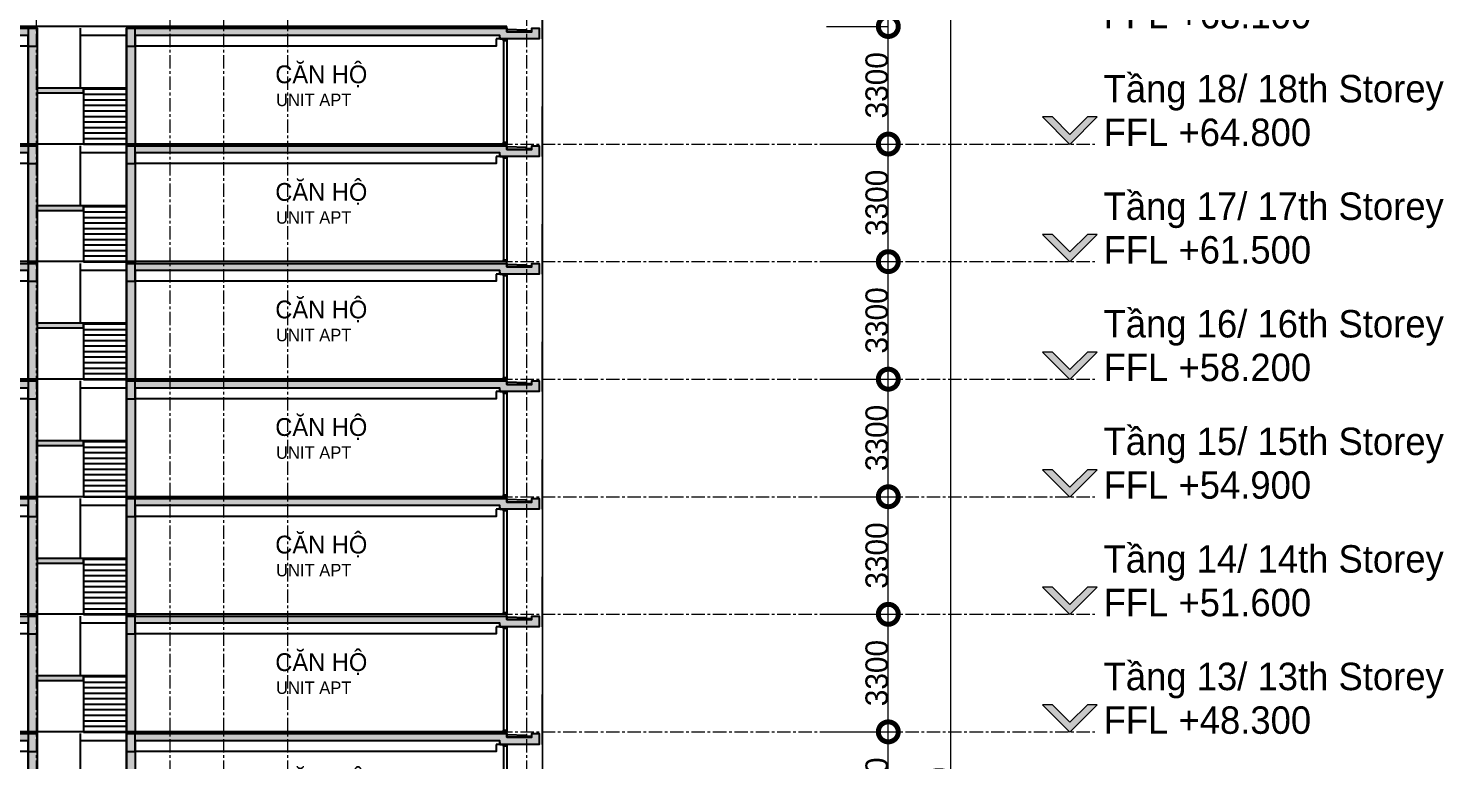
# Model space of a CAD drawing. Header units: millimetres. Extents: x -100356 to 314685, y 446 to 1273965.
# Drawn here: x 118527 to 158228, y 212576 to 233136 of the extents above; entities that cross this region are included whole.
import ezdxf
from ezdxf.xclip import XClip

# ---------------------------------------------------------------- set-up
doc = ezdxf.new("R2010")
doc.units = ezdxf.units.MM
doc.header["$XCLIPFRAME"] = 2
doc.linetypes.add('20180221 BF$0$Core - tb$0$HIDDEN', pattern=[0.375, 0.25, -0.125])
doc.linetypes.add('section$0$CENTER', pattern=[2, 1.25, -0.25, 0.25, -0.25])
doc.layers.get('DEFPOINTS').update_dxf_attribs({"lineweight": 13})
for name, color, linetype, lineweight in [('@ color hatch', 7, 'Continuous', 13), ('Hatch-wall', 251, 'Continuous', 5), ('section$0$A-_ANOT----_D', 7, 'Continuous', 5), ('section$0$A-_FLORLEVL_E', 7, 'Continuous', 5), ('section$0$A-_WALL----_H', 1, 'Continuous', 18), ('section$0$NKC_TRUC', 8, 'section$0$CENTER', 13), ('section$0$S-_STRC----_E', 7, 'Continuous', 9)]:
    doc.layers.add(name, color=color, linetype=linetype, lineweight=lineweight)
for name, color, linetype in [('section$0$FIN', 3, 'Continuous'), ('section$0$KEN', 4, 'Continuous'), ('section$0$NAM', 3, 'Continuous'), ('section$0$STR', 7, 'Continuous'), ('STR', 7, 'Continuous')]:
    doc.layers.add(name, color=color, linetype=linetype)
doc.styles.add('section$0$Arial', font='Font - TrueType - Arial.ttf', dxfattribs={"width": 0.95, "height": 770})
doc.styles.add('section$0$Arial_1', font='Font - TrueType - Arial.ttf', dxfattribs={"width": 0.95, "height": 630})
doc.dimstyles.new('section$0$A3_-_A4', dxfattribs={"dimscale": 304.8, "dimtxt": 642.763422, "dimasz": 3.674541, "dimexe": 0, "dimexo": 0.0625, "dimgap": 0, "dimtad": 1, "dimdec": 0, "dimzin": 0, "dimdsep": 46, "dimtxsty": 'section$0$Arial_1', "dimblk1": 'section$0$_DotSmall', "dimblk2": 'section$0$_DotSmall', "dimsah": 1, "dimcen": 0.09, "dimazin": 0, "dimtfac": 1, "dimtdec": 4, "dimtix": 1, "dimtmove": 0, "dimatfit": 3, "dimfxl": 5.74147, "dimfxlon": 1, "dimtvp": 1, "dimtolj": 1, "dimtzin": 0, "dimarcsym": 2})

# ---------------------------------------------------------------- blocks, each defined once
blk = doc.blocks.new('section$0$Level - Style - 01-878048-Section 2')
at = {"layer": 'section$0$A-_FLORLEVL_E'}
blk.add_hatch(color=256, dxfattribs=at).paths.add_polyline_path([(132232, 760), (131462, -10), (130692, 760), (130974, 760), (131463, 271), (131952, 760)], flags=0)
at = {"layer": 'section$0$A-_FLORLEVL_E', "lineweight": 9}
for p, q in [((130974, 760), (130692, 760)), ((130692, 760), (131462, -10)), ((131463, 271), (130974, 760)), ((131462, -10), (132232, 760)), ((131952, 760), (131463, 271)), ((132232, 760), (131952, 760))]:
    blk.add_line(p, q, dxfattribs=at)
blk = doc.blocks.new('section$0$_DotSmall')
at = {"color": 0, "linetype": 'ByBlock', "const_width": 0.5}
blk.add_lwpolyline([(-0.0625, 0, 1), (0.0625, 0, 1)], format="xyb", close=True, dxfattribs=at)
blk = doc.blocks.new('*D650')
at = {"layer": 'DEFPOINTS', "color": 0, "transparency": 16777216}
for p in [(-7543, 48800), (-5793, 48800), (-7543, 45500)]:
    blk.add_point(p, dxfattribs=at)
at = {"layer": 'section$0$A-_ANOT----_D', "color": 0, "lineweight": -2, "transparency": 16777216}
for p, q in [((-7524, 48800), (-5793, 48800)), ((-5793, 45500), (-5793, 48800)), ((-7524, 45500), (-5793, 45500))]:
    blk.add_line(p, q, dxfattribs=at)
at = {"layer": 'section$0$A-_ANOT----_D', "color": 0, "lineweight": -2, "transparency": 16777216, "xscale": 1120, "yscale": 1120, "zscale": 1120}
for p, rotation in [((-5793, 48800), 90), ((-5793, 45500), 270)]:
    blk.add_blockref('section$0$_DotSmall', p, dxfattribs=dict(at, rotation=rotation))
at = {"layer": 'section$0$A-_ANOT----_D', "color": 0, "transparency": 16777216, "insert": (-6115, 47150), "char_height": 630, "attachment_point": 5, "rotation": 90, "style": 'section$0$Arial_1'}
blk.add_mtext('\\A1;3300', dxfattribs=at)
blk = doc.blocks.new('*D651')
at = {"layer": 'DEFPOINTS', "color": 0, "transparency": 16777216}
for p in [(-7543, 52100), (-5793, 52100), (-7543, 48800)]:
    blk.add_point(p, dxfattribs=at)
at = {"layer": 'section$0$A-_ANOT----_D', "color": 0, "lineweight": -2, "transparency": 16777216}
for p, q in [((-7524, 52100), (-5793, 52100)), ((-5793, 48800), (-5793, 52100)), ((-7524, 48800), (-5793, 48800))]:
    blk.add_line(p, q, dxfattribs=at)
at = {"layer": 'section$0$A-_ANOT----_D', "color": 0, "lineweight": -2, "transparency": 16777216, "xscale": 1120, "yscale": 1120, "zscale": 1120}
for p, rotation in [((-5793, 52100), 90), ((-5793, 48800), 270)]:
    blk.add_blockref('section$0$_DotSmall', p, dxfattribs=dict(at, rotation=rotation))
at = {"layer": 'section$0$A-_ANOT----_D', "color": 0, "transparency": 16777216, "insert": (-6115, 50450), "char_height": 630, "attachment_point": 5, "rotation": 90, "style": 'section$0$Arial_1'}
blk.add_mtext('\\A1;3300', dxfattribs=at)
blk = doc.blocks.new('*D652')
at = {"layer": 'DEFPOINTS', "color": 0, "transparency": 16777216}
for p in [(-7543, 55400), (-5793, 55400), (-7543, 52100)]:
    blk.add_point(p, dxfattribs=at)
at = {"layer": 'section$0$A-_ANOT----_D', "color": 0, "lineweight": -2, "transparency": 16777216}
for p, q in [((-7524, 55400), (-5793, 55400)), ((-5793, 52100), (-5793, 55400)), ((-7524, 52100), (-5793, 52100))]:
    blk.add_line(p, q, dxfattribs=at)
at = {"layer": 'section$0$A-_ANOT----_D', "color": 0, "lineweight": -2, "transparency": 16777216, "xscale": 1120, "yscale": 1120, "zscale": 1120}
for p, rotation in [((-5793, 55400), 90), ((-5793, 52100), 270)]:
    blk.add_blockref('section$0$_DotSmall', p, dxfattribs=dict(at, rotation=rotation))
at = {"layer": 'section$0$A-_ANOT----_D', "color": 0, "transparency": 16777216, "insert": (-6115, 53750), "char_height": 630, "attachment_point": 5, "rotation": 90, "style": 'section$0$Arial_1'}
blk.add_mtext('\\A1;3300', dxfattribs=at)
blk = doc.blocks.new('*D653')
at = {"layer": 'DEFPOINTS', "color": 0, "transparency": 16777216}
for p in [(-7543, 58700), (-5793, 58700), (-7543, 55400)]:
    blk.add_point(p, dxfattribs=at)
at = {"layer": 'section$0$A-_ANOT----_D', "color": 0, "lineweight": -2, "transparency": 16777216}
for p, q in [((-7524, 58700), (-5793, 58700)), ((-5793, 55400), (-5793, 58700)), ((-7524, 55400), (-5793, 55400))]:
    blk.add_line(p, q, dxfattribs=at)
at = {"layer": 'section$0$A-_ANOT----_D', "color": 0, "lineweight": -2, "transparency": 16777216, "xscale": 1120, "yscale": 1120, "zscale": 1120}
for p, rotation in [((-5793, 58700), 90), ((-5793, 55400), 270)]:
    blk.add_blockref('section$0$_DotSmall', p, dxfattribs=dict(at, rotation=rotation))
at = {"layer": 'section$0$A-_ANOT----_D', "color": 0, "transparency": 16777216, "insert": (-6115, 57050), "char_height": 630, "attachment_point": 5, "rotation": 90, "style": 'section$0$Arial_1'}
blk.add_mtext('\\A1;3300', dxfattribs=at)
blk = doc.blocks.new('*D654')
at = {"layer": 'DEFPOINTS', "color": 0, "transparency": 16777216}
for p in [(-7543, 62000), (-5793, 62000), (-7543, 58700)]:
    blk.add_point(p, dxfattribs=at)
at = {"layer": 'section$0$A-_ANOT----_D', "color": 0, "lineweight": -2, "transparency": 16777216}
for p, q in [((-7524, 62000), (-5793, 62000)), ((-5793, 58700), (-5793, 62000)), ((-7524, 58700), (-5793, 58700))]:
    blk.add_line(p, q, dxfattribs=at)
at = {"layer": 'section$0$A-_ANOT----_D', "color": 0, "lineweight": -2, "transparency": 16777216, "xscale": 1120, "yscale": 1120, "zscale": 1120}
for p, rotation in [((-5793, 62000), 90), ((-5793, 58700), 270)]:
    blk.add_blockref('section$0$_DotSmall', p, dxfattribs=dict(at, rotation=rotation))
at = {"layer": 'section$0$A-_ANOT----_D', "color": 0, "transparency": 16777216, "insert": (-6115, 60350), "char_height": 630, "attachment_point": 5, "rotation": 90, "style": 'section$0$Arial_1'}
blk.add_mtext('\\A1;3300', dxfattribs=at)
blk = doc.blocks.new('*D655')
at = {"layer": 'DEFPOINTS', "color": 0, "transparency": 16777216}
for p in [(-7543, 65300), (-5793, 65300), (-7543, 62000)]:
    blk.add_point(p, dxfattribs=at)
at = {"layer": 'section$0$A-_ANOT----_D', "color": 0, "lineweight": -2, "transparency": 16777216}
for p, q in [((-7524, 65300), (-5793, 65300)), ((-5793, 62000), (-5793, 65300)), ((-7524, 62000), (-5793, 62000))]:
    blk.add_line(p, q, dxfattribs=at)
at = {"layer": 'section$0$A-_ANOT----_D', "color": 0, "lineweight": -2, "transparency": 16777216, "xscale": 1120, "yscale": 1120, "zscale": 1120}
for p, rotation in [((-5793, 65300), 90), ((-5793, 62000), 270)]:
    blk.add_blockref('section$0$_DotSmall', p, dxfattribs=dict(at, rotation=rotation))
at = {"layer": 'section$0$A-_ANOT----_D', "color": 0, "transparency": 16777216, "insert": (-6115, 63650), "char_height": 630, "attachment_point": 5, "rotation": 90, "style": 'section$0$Arial_1'}
blk.add_mtext('\\A1;3300', dxfattribs=at)
blk = doc.blocks.new('*D656')
at = {"layer": 'DEFPOINTS', "color": 0, "transparency": 16777216}
for p in [(-7543, 68600), (-5793, 68600), (-7543, 65300)]:
    blk.add_point(p, dxfattribs=at)
at = {"layer": 'section$0$A-_ANOT----_D', "color": 0, "lineweight": -2, "transparency": 16777216}
for p, q in [((-7524, 68600), (-5793, 68600)), ((-5793, 65300), (-5793, 68600)), ((-7524, 65300), (-5793, 65300))]:
    blk.add_line(p, q, dxfattribs=at)
at = {"layer": 'section$0$A-_ANOT----_D', "color": 0, "lineweight": -2, "transparency": 16777216, "xscale": 1120, "yscale": 1120, "zscale": 1120}
for p, rotation in [((-5793, 68600), 90), ((-5793, 65300), 270)]:
    blk.add_blockref('section$0$_DotSmall', p, dxfattribs=dict(at, rotation=rotation))
at = {"layer": 'section$0$A-_ANOT----_D', "color": 0, "transparency": 16777216, "insert": (-6115, 66950), "char_height": 630, "attachment_point": 5, "rotation": 90, "style": 'section$0$Arial_1'}
blk.add_mtext('\\A1;3300', dxfattribs=at)
blk = doc.blocks.new('*D657')
at = {"layer": 'DEFPOINTS', "color": 0, "transparency": 16777216}
for p in [(-7543, 71900), (-5793, 71900), (-7543, 68600)]:
    blk.add_point(p, dxfattribs=at)
at = {"layer": 'section$0$A-_ANOT----_D', "color": 0, "lineweight": -2, "transparency": 16777216}
for p, q in [((-7524, 71900), (-5793, 71900)), ((-5793, 68600), (-5793, 71900)), ((-7524, 68600), (-5793, 68600))]:
    blk.add_line(p, q, dxfattribs=at)
at = {"layer": 'section$0$A-_ANOT----_D', "color": 0, "lineweight": -2, "transparency": 16777216, "xscale": 1120, "yscale": 1120, "zscale": 1120}
for p, rotation in [((-5793, 71900), 90), ((-5793, 68600), 270)]:
    blk.add_blockref('section$0$_DotSmall', p, dxfattribs=dict(at, rotation=rotation))
at = {"layer": 'section$0$A-_ANOT----_D', "color": 0, "transparency": 16777216, "insert": (-6115, 70250), "char_height": 630, "attachment_point": 5, "rotation": 90, "style": 'section$0$Arial_1'}
blk.add_mtext('\\A1;3300', dxfattribs=at)
blk = doc.blocks.new('*D665')
at = {"layer": 'DEFPOINTS', "color": 0, "transparency": 16777216}
for p in [(-5793, 93800), (-4043, 93800), (-5793, -500)]:
    blk.add_point(p, dxfattribs=at)
at = {"layer": 'section$0$A-_ANOT----_D', "color": 0, "lineweight": -2, "transparency": 16777216}
for p, q in [((-5774, 93800), (-4043, 93800)), ((-4043, -500), (-4043, 93800)), ((-5774, -500), (-4043, -500))]:
    blk.add_line(p, q, dxfattribs=at)
at = {"layer": 'section$0$A-_ANOT----_D', "color": 0, "lineweight": -2, "transparency": 16777216, "xscale": 1120, "yscale": 1120, "zscale": 1120}
for p, rotation in [((-4043, 93800), 90), ((-4043, -500), 270)]:
    blk.add_blockref('section$0$_DotSmall', p, dxfattribs=dict(at, rotation=rotation))
at = {"layer": 'section$0$A-_ANOT----_D', "color": 0, "transparency": 16777216, "insert": (-4365, 46650), "char_height": 630, "attachment_point": 5, "rotation": 90, "style": 'section$0$Arial_1'}
blk.add_mtext('\\A1;94300', dxfattribs=at)
blk = doc.blocks.new('section$0$PHONG')
at = {"layer": 'section$0$NAM', "attachment_point": 1, "style": 'section$0$Arial'}
for s, width, insert, char_height in [('CĂN HỘ', 6747.84, (40890, 2091), 500), ('UNIT APT', 3815.51, (40910, 1299), 350)]:
    blk.add_mtext_dynamic_manual_height_columns(s, width=width, gutter_width=1, heights=[0], dxfattribs=dict(at, insert=insert, char_height=char_height))
blk = doc.blocks.new('section$0$ROOM 01')
at = {"layer": 'Hatch-wall', "ltscale": 0.5}
h = blk.add_hatch(color=256, dxfattribs=at)
h.dxf.hatch_style = 1
h.paths.add_polyline_path([(36485, 240516), (36485, 243810), (47160, 243810), (47160, 243710), (47860, 243710), (47860, 243810), (48060, 243810), (48060, 243510), (46960, 243510), (46960, 243610), (36735, 243610), (36735, 240516)])
h.paths.add_polyline_path([(16680, 243810), (16680, 243810), (33985, 243810), (33985, 242138), (35285, 242138), (35285, 241988), (33985, 241988), (33985, 240510), (33735, 240510), (33735, 243610), (26072, 243610), (26072, 243310), (25772, 243310), (25772, 243610), (16930, 243610), (16930, 243810)])
h.paths.add_polyline_path([(16930, 240516), (16680, 240516), (16680, 243810), (16930, 243810)])
h.paths.add_polyline_path([(-1440, 243810), (-1440, 243510), (-340, 243510), (-340, 243610), (8060, 243610), (8060, 243310), (8360, 243310), (8360, 243610), (11360, 243610), (11360, 243310), (11660, 243310), (11660, 243610), (13530, 243610), (13530, 240510), (13780, 240510), (13780, 243810), (-540, 243810), (-540, 243710), (-1240, 243710), (-1240, 243810)])
at = {"elevation": 0}
blk.add_lwpolyline([(35285, 241988), (35285, 242138)], dxfattribs=at)
at = {"layer": 'section$0$FIN'}
for p, q in [((48160, 243510, 0), (48160, 244910, 0)), ((47160, 243860, 0), (25772, 243860, 0)), ((35185, 243810, 0), (35185, 242138, 0)), ((47160, 243810, 0), (47160, 243860, 0)), ((47710, 243760, 0), (47160, 243780, 0)), ((47060, 243510, 0), (46860, 243510, 0)), ((46860, 243510, 0), (46860, 243460, 0)), ((47160, 243460, 0), (47160, 240610, 0)), ((47710, 243730, 0), (47710, 243760, 0)), ((47860, 243730, 0), (47710, 243730, 0)), ((36485, 242102, 0), (35285, 242102, 0)), ((35285, 241988, 0), (35285, 240554, 0)), ((36485, 241947, 0), (35285, 241947, 0)), ((36485, 241793, 0), (35285, 241793, 0)), ((36485, 241638, 0), (35285, 241638, 0)), ((36485, 241483, 0), (35285, 241483, 0)), ((36485, 241328, 0), (35285, 241328, 0)), ((36485, 241174, 0), (35285, 241174, 0)), ((36485, 241019, 0), (35285, 241019, 0)), ((36485, 240864, 0), (35285, 240864, 0)), ((36485, 240709, 0), (35285, 240709, 0)), ((36485, 240554, 0), (36485, 240709, 0)), ((35285, 240554, 0), (36485, 240554, 0))]:
    blk.add_line(p, q, dxfattribs=at)
at = {"layer": 'section$0$FIN', "elevation": 0}
for points in [[(36485, 243610), (35185, 243610)], [(46860, 243510), (46860, 243460), (46860, 243460), (46860, 243460), (46860, 243460), (46860, 243310), (36735, 243310)], [(33735, 243310), (25922, 243310)]]:
    blk.add_lwpolyline(points, dxfattribs=at)
for points in [[(47160, 243460), (47060, 243460), (47060, 243510), (47160, 243510)], [(47160, 240560), (47060, 240560), (47060, 240610), (47160, 240610)]]:
    blk.add_lwpolyline(points, close=True, dxfattribs=at)
at = {"layer": 'section$0$KEN'}
blk.add_line((47060, 243460, 0), (47060, 240610, 0), dxfattribs=at)
at = {"layer": 'section$0$S-_STRC----_E'}
for p, q in [((36485, 242138, 0), (33985, 242138, 0)), ((33985, 242138, 0), (33985, 241988, 0)), ((33985, 241988, 0), (35285, 241988, 0))]:
    blk.add_line(p, q, dxfattribs=at)
at = {"layer": 'section$0$STR', "ltscale": 10}
for p, q in [((47160, 243710, 0), (47160, 243810, 0)), ((47860, 243710, 0), (47160, 243710, 0)), ((48060, 243510, 0), (47160, 243510, 0)), ((33735, 243310, 0), (33735, 240510, 0)), ((33985, 243310, 0), (33985, 240510, 0)), ((36485, 243316, 0), (36485, 240516, 0)), ((36735, 243316, 0), (36735, 240516, 0))]:
    blk.add_line(p, q, dxfattribs=at)
at = {"layer": 'section$0$STR', "elevation": 0}
for points in [[(33735, 243310), (33985, 243310), (33985, 243810), (33735, 243810)], [(36485, 243310), (36735, 243310), (36735, 243810), (36485, 243810)]]:
    blk.add_lwpolyline(points, close=True, dxfattribs=at)
at = {"layer": 'section$0$STR', "ltscale": 10, "elevation": 0}
for points in [[(47860, 243710), (47860, 243810), (48060, 243810), (48060, 243510), (47860, 243510)], [(33735, 243610), (26072, 243610)], [(46960, 243560), (46960, 243610), (36735, 243610)], [(46960, 243560), (46960, 243510), (47160, 243510), (47160, 243510)]]:
    blk.add_lwpolyline(points, dxfattribs=at)
at = {"layer": 'STR', "ltscale": 0.5, "elevation": 0}
for points in [[(16680, 243310), (16680, 243810), (33985, 243810), (33985, 242138), (35285, 242138), (35285, 241988), (33985, 241988), (33985, 240510), (33735, 240510), (33735, 243610), (26072, 243610), (26072, 243310), (25772, 243310), (25772, 243610), (16930, 243610), (16930, 243310)], [(36485, 240516), (36485, 243810), (47160, 243810), (47160, 243710), (47860, 243710), (47860, 243810), (48060, 243810), (48060, 243510), (46960, 243510), (46960, 243610), (36735, 243610), (36735, 240516)]]:
    blk.add_lwpolyline(points, close=True, dxfattribs=at)
at = {"layer": 'section$0$STR'}
blk.add_blockref('section$0$PHONG', (-227, 240676), dxfattribs=at)
blk = doc.blocks.new('section$0$grid section')
at = {"layer": 'section$0$NKC_TRUC', "ltscale": 300}
for p, q in [((-141943.9, 65300), (0, 65300)), ((-141943.9, 62000), (0, 62000)), ((-141943.9, 58700), (0, 58700)), ((-141943.9, 55400), (0, 55400)), ((-141943.9, 52100), (0, 52100)), ((-141943.9, 48800), (0, 48800))]:
    blk.add_line(p, q, dxfattribs=at)
at = {"layer": 'section$0$A-_FLORLEVL_E', "lineweight": 9}
for p in [(-132162.1, 65300), (-132162.1, 62000), (-132162.1, 58700), (-132162.1, 55400), (-132162.1, 52100), (-132162.1, 48800)]:
    blk.add_blockref('section$0$Level - Style - 01-878048-Section 2', p, dxfattribs=at)
at = {"layer": 'section$0$A-_FLORLEVL_E', "char_height": 770, "attachment_point": 1, "line_spacing_factor": 0.941778, "style": 'section$0$Arial'}
for s, insert, width in [('FFL +68.100', (244.9, 69315.5), 6872.14), ('Tầng 18/ 18th Storey', (244.9, 67240.5), 11283.885), ('FFL +64.800', (244.9, 66015.5), 6872.14), ('Tầng 17/ 17th Storey', (244.9, 63940.5), 11283.885), ('FFL +61.500', (244.9, 62715.5), 6872.14), ('Tầng 16/ 16th Storey', (244.9, 60640.5), 11283.885), ('FFL +58.200', (244.9, 59415.5), 6872.14), ('Tầng 15/ 15th Storey', (244.9, 57340.5), 11283.885), ('FFL +54.900', (244.9, 56115.5), 6872.14), ('Tầng 14/ 14th Storey', (244.9, 54040.5), 11283.885), ('FFL +51.600', (244.9, 52815.5), 6872.14), ('Tầng 13/ 13th Storey', (244.9, 50740.5), 11283.885), ('FFL +48.300', (244.9, 49515.5), 6872.14)]:
    blk.add_mtext(s, dxfattribs=dict(at, insert=insert, width=width))
at = {"layer": 'section$0$A-_ANOT----_D'}
for base, p1, p2, override, picture, middle in [((-4043, 93800), (-5793, -500), (-5793, 93800), {"dimpost": '<>', "dimfxl": 89600}, '*D665', (-4364.9, 46650)), ((-5793, 71900), (-7543, 68600), (-7543, 71900), {"dimpost": '<>', "dimfxl": 3300}, '*D657', (-6114.9, 70250)), ((-5793, 68600), (-7543, 65300), (-7543, 68600), {"dimpost": '<>', "dimfxl": 3300}, '*D656', (-6114.9, 66950)), ((-5793, 65300), (-7543, 62000), (-7543, 65300), {"dimpost": '<>', "dimfxl": 3300}, '*D655', (-6114.9, 63650)), ((-5793, 62000), (-7543, 58700), (-7543, 62000), {"dimpost": '<>', "dimfxl": 3300}, '*D654', (-6114.9, 60350)), ((-5793, 58700), (-7543, 55400), (-7543, 58700), {"dimpost": '<>', "dimfxl": 3300}, '*D653', (-6114.9, 57050)), ((-5793, 55400), (-7543, 52100), (-7543, 55400), {"dimpost": '<>', "dimfxl": 3300}, '*D652', (-6114.9, 53750)), ((-5793, 52100), (-7543, 48800), (-7543, 52100), {"dimpost": '<>', "dimfxl": 3300}, '*D651', (-6114.9, 50450)), ((-5793, 48800), (-7543, 45500), (-7543, 48800), {"dimpost": '<>', "dimfxl": 3300}, '*D650', (-6114.9, 47150))]:
    dim = blk.add_linear_dim(base=base, p1=p1, p2=p2, angle=90, dimstyle='section$0$A3_-_A4', override=override, dxfattribs=at)
    dim.commit()
    dim.dimension.update_dxf_attribs({"geometry": picture, "text_midpoint": middle})
blk = doc.blocks.new('section')
at = {"layer": 'section$0$A-_WALL----_H', "linetype": '20180221 BF$0$Core - tb$0$HIDDEN', "ltscale": 300, "const_width": 50}
blk.add_lwpolyline([(282815, 450), (282815, 94329)], dxfattribs=at)
at = {"layer": 'section$0$NKC_TRUC', "ltscale": 300}
for p, q in [((268611, 95993), (268611, -15127)), ((272361, 95993), (272361, -15127)), ((273861, 95993), (273861, -15127)), ((275661, 95993), (275661, -15127)), ((282361, 95993), (282361, -15127))]:
    blk.add_line(p, q, dxfattribs=at)
at = {"layer": 'section$0$A-_FLORLEVL_E'}
blk.add_blockref('section$0$grid section', (298305, 0), dxfattribs=at)
at = {"layer": 'section$0$STR'}
for p in [(234655, -175260), (234655, -178560), (234655, -181860), (234655, -185160), (234655, -188460), (234655, -191760), (234655, -195060)]:
    blk.add_blockref('section$0$ROOM 01', p, dxfattribs=at)

msp = doc.modelspace()

# ---------------------------------------------------------------- block references
at = {"layer": '@ color hatch', "ltscale": 0.5}
ref = msp.add_blockref('section', (-149862.3, 164586), dxfattribs=at)
XClip(ref).set_block_clipping_path([(169394.0948857647, -24157.8838648469), (313883.7615168951, 101394.6180912155)])

doc.saveas('drawing.dxf')
